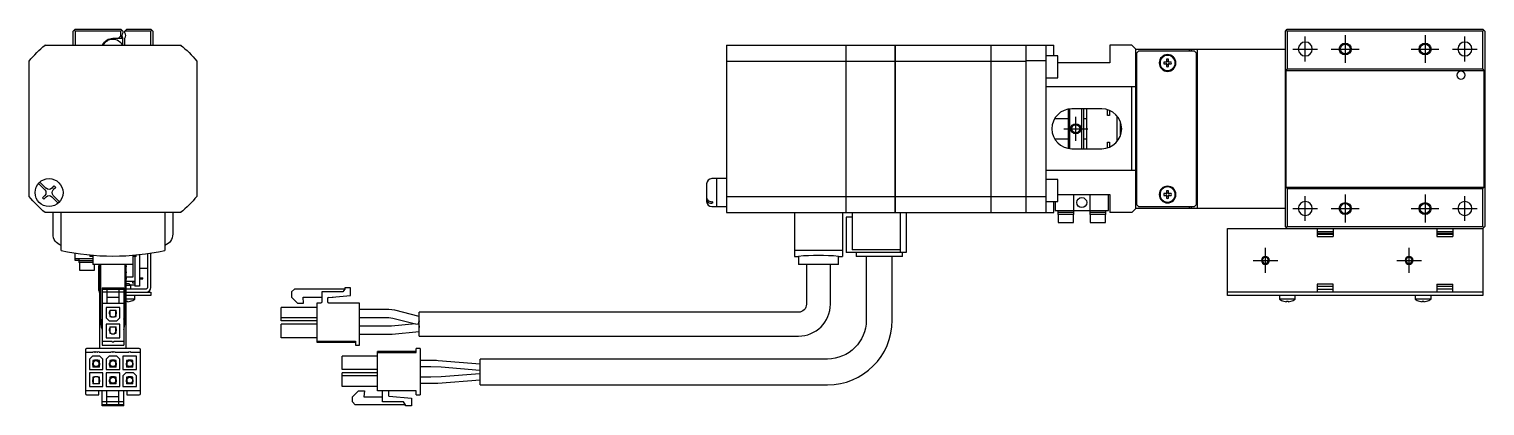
# Model space of a CAD drawing. Extents: x 0 to 751, y -8 to 217.
# Drawn here: x 386.6 to 751.4, y 67.8 to 162.3 of the extents above; entities that cross this region are included whole.
import ezdxf

# ---------------------------------------------------------------- set-up
doc = ezdxf.new("R2010")
doc.units = 0
doc.header["$LTSCALE"] = 0.5
doc.linetypes.add('CENTER', pattern=[50.8, 31.75, -6.35, 6.35, -6.35])
for name, color, linetype in [('MSM_CENTER', 1, 'CENTER'), ('MSM_CONTINUOUS', 7, 'CONTINUOUS'), ('MSM_NARROW', 5, 'CONTINUOUS')]:
    doc.layers.add(name, color=color, linetype=linetype)

msp = doc.modelspace()

# ---------------------------------------------------------------- linework, layer by layer
at = {"layer": 'MSM_CENTER'}
for p, q in [((716.35, 160.79), (716.35, 153.79)), ((736.35, 160.79), (736.35, 153.79)), ((703.25, 157.29), (709.45, 157.29)), ((706.35, 154.19), (706.35, 160.39)), ((712.85, 157.29), (719.85, 157.29)), ((732.85, 157.29), (739.85, 157.29)), ((743.25, 157.29), (749.45, 157.29)), ((746.35, 154.19), (746.35, 160.39)), ((648.85, 134.29), (648.85, 140.29)), ((648.85, 134.29), (648.85, 140.29)), ((645.85, 137.29), (651.85, 137.29)), ((645.85, 137.29), (651.85, 137.29)), ((706.35, 114.19), (706.35, 120.39)), ((716.35, 120.79), (716.35, 113.79)), ((736.35, 120.79), (736.35, 113.79)), ((746.35, 114.19), (746.35, 120.39)), ((703.25, 117.29), (709.45, 117.29)), ((712.85, 117.29), (719.85, 117.29)), ((732.85, 117.29), (739.85, 117.29)), ((743.25, 117.29), (749.45, 117.29)), ((696.35, 101.19), (696.35, 107.39)), ((732.35, 101.19), (732.35, 107.39)), ((693.25, 104.29), (699.45, 104.29)), ((729.25, 104.29), (735.45, 104.29))]:
    msp.add_line(p, q, dxfattribs=at)
at = {"layer": 'MSM_CONTINUOUS'}
for p, q in [((397.58, 161.79), (398.08, 162.29)), ((397.58, 158.29), (397.58, 161.79)), ((397.83, 162.04), (398.08, 161.79)), ((398.08, 162.29), (409.58, 162.29)), ((398.08, 161.79), (398.08, 158.29)), ((409.58, 161.79), (398.08, 161.79)), ((409.58, 160.59), (408.98, 159.99)), ((410.08, 161.79), (409.58, 162.29)), ((409.58, 161.79), (409.83, 162.04)), ((409.58, 160.59), (409.58, 161.79)), ((410.01, 159.99), (409.58, 160.59)), ((410.08, 161.79), (410.08, 161.35)), ((410.58, 161.79), (411.08, 162.29)), ((410.58, 161.35), (410.58, 161.79)), ((417.08, 161.79), (410.58, 161.79)), ((411.08, 162.29), (417.08, 162.29)), ((417.08, 162.29), (417.58, 161.79)), ((417.08, 161.79), (417.33, 162.04)), ((417.08, 158.29), (417.08, 161.79)), ((417.58, 161.79), (417.58, 158.29)), ((701.35, 161.79), (701.85, 162.29)), ((701.35, 112.79), (701.35, 161.79)), ((701.6, 162.04), (701.85, 161.79)), ((701.85, 162.29), (750.85, 162.29)), ((701.85, 161.79), (701.85, 152.29)), ((750.85, 161.79), (701.85, 161.79)), ((751.35, 161.79), (750.85, 162.29)), ((750.85, 161.79), (751.1, 162.04)), ((750.85, 152.29), (750.85, 161.79)), ((751.35, 161.79), (751.35, 112.79)), ((390.58, 158.29), (390.45, 158.16)), ((390.61, 158.29), (424.55, 158.29)), ((407.58, 159.99), (410.08, 159.99)), ((410.08, 158.29), (410.08, 160.03)), ((410.58, 158.29), (410.58, 160.03)), ((424.71, 158.16), (424.58, 158.29)), ((561.35, 158.29), (591.3, 158.29)), ((561.35, 158.29), (561.35, 116.29)), ((591.3, 116.29), (591.3, 158.29)), ((591.3, 158.24), (591.35, 158.24)), ((591.35, 116.29), (591.35, 158.29)), ((591.35, 158.29), (603.6, 158.29)), ((603.6, 116.29), (603.6, 158.29)), ((603.6, 158.24), (603.65, 158.24)), ((603.65, 116.29), (603.65, 158.29)), ((603.65, 158.29), (627.6, 158.29)), ((627.6, 116.29), (627.6, 158.29)), ((627.6, 158.24), (627.65, 158.24)), ((627.65, 158.29), (643.35, 158.29)), ((627.65, 116.29), (627.65, 158.29)), ((636.35, 158.29), (636.35, 116.29)), ((641.35, 158.29), (641.35, 116.29)), ((643.35, 155.54), (643.35, 158.29)), ((657.35, 158.29), (657.35, 153.79)), ((662.85, 158.29), (657.35, 158.29)), ((663.85, 157.29), (662.85, 158.29)), ((663.85, 117.29), (663.85, 157.29)), ((663.85, 157.29), (701.35, 157.29)), ((677.35, 156.79), (677.35, 157.29)), ((677.85, 156.79), (677.85, 157.29)), ((679.35, 117.29), (679.35, 157.29)), ((386.71, 154.42), (386.58, 154.29)), ((386.58, 120.32), (386.58, 154.26)), ((428.58, 154.29), (428.45, 154.42)), ((428.58, 154.26), (428.58, 120.32)), ((561.35, 154.26), (591.3, 154.26)), ((591.3, 154), (591.35, 154)), ((591.35, 154.26), (603.6, 154.26)), ((603.6, 154), (603.65, 154)), ((603.65, 154.26), (627.6, 154.26)), ((627.6, 154), (627.65, 154)), ((627.65, 154.26), (636.35, 154.26)), ((641.35, 154.29), (636.35, 154.29)), ((644.35, 155.54), (641.35, 155.54)), ((644.35, 150.04), (644.35, 155.54)), ((657.35, 153.79), (644.35, 153.79)), ((664.55, 156.79), (664.05, 156.29)), ((664.05, 156.29), (664.05, 118.29)), ((678.55, 156.79), (664.55, 156.79)), ((671.61, 154.03), (670.93, 154.03)), ((670.93, 153.55), (671.61, 153.55)), ((671.61, 154.71), (671.61, 154.03)), ((671.61, 153.55), (671.61, 152.87)), ((672.09, 154.03), (672.09, 154.71)), ((672.77, 154.03), (672.09, 154.03)), ((672.09, 152.87), (672.09, 153.55)), ((672.09, 153.55), (672.77, 153.55)), ((679.05, 156.29), (678.55, 156.79)), ((679.05, 118.29), (679.05, 156.29)), ((641.35, 150.04), (644.35, 150.04)), ((664.05, 151.79), (663.85, 151.79)), ((679.05, 151.79), (679.35, 151.79)), ((679.35, 151.04), (679.05, 151.04)), ((701.85, 152.29), (701.5, 151.94)), ((701.5, 151.94), (701.5, 122.64)), ((701.5, 151.94), (751.2, 151.94)), ((701.85, 152.29), (750.85, 152.29)), ((751.2, 151.94), (750.85, 152.29)), ((751.2, 122.64), (751.2, 151.94)), ((663.85, 147.79), (641.35, 147.79)), ((662.85, 126.79), (662.85, 147.79)), ((664.05, 147.29), (663.85, 147.29)), ((655.35, 142.29), (647.85, 142.29)), ((650.35, 132.29), (650.35, 142.29)), ((650.85, 132.29), (650.85, 142.29)), ((651.55, 142.29), (651.55, 132.29)), ((664.05, 144.79), (663.85, 144.79)), ((679.05, 145.54), (679.35, 145.54)), ((679.15, 142.29), (679.05, 142.29)), ((679.15, 132.29), (679.15, 142.29)), ((679.35, 142.09), (679.15, 142.29)), ((647.05, 139.79), (643.52, 139.79)), ((647.05, 132.35), (647.05, 142.22)), ((647.25, 142.25), (647.25, 132.32)), ((651.55, 139.79), (650.85, 139.79)), ((656.75, 140.62), (656.75, 142.09)), ((657.25, 140.64), (656.75, 140.64)), ((657.25, 140.62), (656.75, 140.62)), ((657.25, 141.91), (657.25, 140.62)), ((659.25, 134.16), (659.25, 140.42)), ((660.05, 135.58), (660.05, 138.99)), ((660.19, 138.54), (660.05, 138.54)), ((660.05, 136.04), (660.19, 136.04)), ((643.52, 134.79), (647.05, 134.79)), ((647.85, 132.29), (655.35, 132.29)), ((650.85, 134.79), (651.55, 134.79)), ((656.75, 133.95), (657.25, 133.95)), ((656.75, 132.49), (656.75, 133.95)), ((656.75, 133.94), (657.25, 133.94)), ((657.25, 133.95), (657.25, 132.66)), ((679.05, 132.29), (679.15, 132.29)), ((679.15, 132.29), (679.35, 132.49)), ((663.85, 129.79), (664.05, 129.79)), ((679.35, 129.04), (679.05, 129.04)), ((558.8, 124.79), (557.65, 124.79)), ((558.8, 124.79), (558.8, 117.79)), ((558.85, 124.74), (558.8, 124.74)), ((558.85, 124.79), (558.85, 117.79)), ((561.35, 124.79), (558.85, 124.79)), ((663.85, 126.79), (641.35, 126.79)), ((644.35, 124.54), (641.35, 124.54)), ((644.35, 119.04), (644.35, 124.54)), ((663.85, 127.29), (664.05, 127.29)), ((390.52, 121.99), (388.94, 123.58)), ((389.29, 123.93), (390.88, 122.35)), ((389.92, 119.98), (390.52, 120.58)), ((392.29, 122.35), (392.89, 122.95)), ((393.24, 122.6), (392.64, 121.99)), ((392.64, 120.58), (394.23, 119)), ((392.89, 122.95), (393.24, 122.6)), ((556.35, 123.49), (556.35, 119.09)), ((591.3, 120.57), (591.35, 120.57)), ((603.6, 120.57), (603.65, 120.57)), ((627.6, 120.57), (627.65, 120.57)), ((644.35, 120.79), (657.35, 120.79)), ((648.35, 115.79), (648.35, 120.79)), ((652.35, 120.79), (652.35, 115.79)), ((657.05, 116.79), (657.05, 120.79)), ((657.35, 120.79), (657.35, 116.29)), ((663.85, 122.79), (664.05, 122.79)), ((671.61, 121.03), (670.93, 121.03)), ((670.93, 120.55), (671.61, 120.55)), ((671.61, 121.71), (671.61, 121.03)), ((671.61, 120.55), (671.61, 119.87)), ((672.09, 121.03), (672.09, 121.71)), ((672.77, 121.03), (672.09, 121.03)), ((672.09, 119.87), (672.09, 120.55)), ((672.09, 120.55), (672.77, 120.55)), ((679.05, 123.54), (679.35, 123.54)), ((679.35, 122.79), (679.05, 122.79)), ((701.5, 122.64), (701.85, 122.29)), ((701.5, 122.64), (751.2, 122.64)), ((701.85, 122.29), (701.85, 112.79)), ((701.85, 122.29), (750.85, 122.29)), ((750.85, 122.29), (751.2, 122.64)), ((750.85, 112.79), (750.85, 122.29)), ((386.58, 120.29), (386.71, 120.16)), ((390.27, 119.63), (389.92, 119.98)), ((390.88, 120.23), (390.27, 119.63)), ((393.87, 118.64), (392.29, 120.23)), ((428.45, 120.16), (428.58, 120.29)), ((557.85, 119), (557.65, 119)), ((557.85, 118.64), (557.65, 118.64)), ((557.65, 117.79), (558.8, 117.79)), ((557.85, 119), (557.85, 118.64)), ((558.8, 117.84), (558.85, 117.84)), ((558.85, 117.79), (561.35, 117.79)), ((561.35, 120.32), (591.3, 120.32)), ((591.35, 120.32), (603.6, 120.32)), ((603.65, 120.32), (627.6, 120.32)), ((627.65, 120.32), (636.35, 120.32)), ((636.35, 120.29), (641.35, 120.29)), ((641.35, 119.04), (644.35, 119.04)), ((643.35, 116.29), (643.35, 119.04)), ((643.65, 119.04), (643.65, 116.79)), ((643.65, 116.79), (657.05, 116.79)), ((644.35, 116.79), (644.35, 115.79)), ((656.35, 115.79), (656.35, 116.79)), ((662.85, 116.29), (663.85, 117.29)), ((701.35, 117.29), (663.85, 117.29)), ((664.05, 118.29), (664.55, 117.79)), ((664.55, 117.79), (678.55, 117.79)), ((677.35, 117.29), (677.35, 117.79)), ((677.85, 117.29), (677.85, 117.79)), ((678.55, 117.79), (679.05, 118.29)), ((390.45, 116.42), (390.58, 116.29)), ((424.55, 116.29), (390.61, 116.29)), ((392.58, 110.87), (392.58, 116.29)), ((394.58, 106.72), (394.58, 116.29)), ((420.58, 116.29), (420.58, 106.72)), ((422.58, 116.29), (422.58, 110.87)), ((424.58, 116.29), (424.71, 116.42)), ((561.35, 116.29), (591.3, 116.29)), ((578.35, 116.29), (578.35, 105.29)), ((590.35, 116.29), (590.35, 105.29)), ((591.3, 116.34), (591.35, 116.34)), ((591.35, 116.29), (627.6, 116.29)), ((592.85, 115.09), (591.35, 115.09)), ((591.35, 115.09), (591.35, 106.29)), ((592.85, 116.29), (592.85, 106.89)), ((603.6, 116.34), (603.65, 116.34)), ((604.85, 116.29), (604.85, 106.29)), ((606.35, 116.29), (606.35, 106.29)), ((627.6, 116.34), (627.65, 116.34)), ((627.65, 116.29), (643.35, 116.29)), ((648.35, 116.29), (644.35, 116.29)), ((648.35, 115.79), (644.35, 115.79)), ((644.45, 115.79), (644.45, 113.79)), ((644.45, 113.79), (648.25, 113.79)), ((648.25, 113.79), (648.25, 115.79)), ((656.35, 116.29), (652.35, 116.29)), ((656.35, 115.79), (652.35, 115.79)), ((652.45, 115.79), (652.45, 113.79)), ((652.45, 113.79), (656.25, 113.79)), ((656.25, 113.79), (656.25, 115.79)), ((662.85, 116.29), (657.35, 116.29)), ((686.85, 95.49), (686.85, 112.29)), ((686.85, 112.29), (750.85, 112.29)), ((701.85, 112.29), (701.35, 112.79)), ((701.85, 112.79), (701.6, 112.54)), ((701.85, 112.79), (750.85, 112.79)), ((709.35, 112.29), (709.35, 110.29)), ((709.35, 111.49), (713.35, 111.49)), ((713.35, 110.99), (709.35, 110.99)), ((713.35, 110.79), (709.35, 110.79)), ((709.35, 110.29), (713.35, 110.29)), ((713.35, 112.29), (713.35, 110.29)), ((739.35, 112.29), (739.35, 110.29)), ((739.35, 111.49), (743.35, 111.49)), ((743.35, 110.99), (739.35, 110.99)), ((743.35, 110.79), (739.35, 110.79)), ((739.35, 110.29), (743.35, 110.29)), ((743.35, 112.29), (743.35, 110.29)), ((751.1, 112.54), (750.85, 112.79)), ((750.85, 112.29), (751.35, 112.79)), ((750.85, 112.29), (750.85, 95.49)), ((398.08, 104.29), (398.08, 106.05)), ((416.28, 105.93), (416.28, 97.49)), ((417.08, 97.49), (417.08, 106.05)), ((590.35, 106.72), (578.35, 106.72)), ((606.35, 106.29), (591.35, 106.29)), ((604.85, 106.89), (592.85, 106.89)), ((593.78, 106.29), (593.78, 105.29)), ((605.42, 105.29), (605.42, 106.29)), ((398.08, 104.79), (402.58, 104.79)), ((399.08, 104.29), (398.08, 104.29)), ((399.08, 104.79), (399.08, 103.79)), ((399.08, 104.29), (402.58, 104.29)), ((402.58, 103.79), (399.08, 103.79)), ((399.18, 103.79), (399.18, 101.79)), ((401.76, 105.58), (401.76, 105.29)), ((402.58, 105.29), (401.76, 105.29)), ((402.58, 105.5), (402.58, 103.29)), ((412.58, 103.29), (402.58, 103.29)), ((402.98, 101.79), (402.98, 103.29)), ((404.08, 102.99), (404.33, 102.99)), ((404.08, 96.69), (404.08, 102.99)), ((404.33, 82.19), (404.33, 103.29)), ((404.58, 88.29), (404.58, 103.29)), ((410.58, 103.29), (410.58, 88.29)), ((410.83, 103.29), (410.83, 82.19)), ((412.58, 105.5), (412.58, 100.04)), ((413.4, 105.29), (412.58, 105.29)), ((413.08, 105.29), (413.08, 97.79)), ((413.4, 105.29), (413.4, 105.58)), ((414.28, 105.67), (414.28, 97.79)), ((414.28, 102.29), (416.28, 102.29)), ((578.35, 105.29), (579.35, 105.29)), ((579.35, 105.29), (579.35, 103.29)), ((589.35, 103.29), (579.35, 103.29)), ((581.35, 103.29), (581.35, 93.29)), ((587.35, 93.29), (587.35, 103.29)), ((589.35, 105.29), (590.35, 105.29)), ((589.35, 103.29), (589.35, 105.29)), ((605.42, 105.29), (593.78, 105.29)), ((596.35, 105.29), (596.35, 89.29)), ((602.85, 89.29), (602.85, 105.29)), ((399.18, 101.79), (402.98, 101.79)), ((410.93, 99.54), (410.83, 99.54)), ((410.83, 99.04), (413.08, 99.04)), ((410.93, 100.04), (410.93, 99.54)), ((412.58, 100.04), (410.93, 100.04)), ((412.53, 98.58), (412.53, 99.04)), ((413.08, 98.58), (412.53, 98.58)), ((414.28, 99.91), (415.08, 99.91)), ((414.28, 99.66), (415.08, 99.66)), ((415.08, 99.66), (415.08, 99.91)), ((404.88, 97.39), (410.28, 97.39)), ((404.88, 97.39), (404.88, 82.99)), ((404.88, 97.09), (410.28, 97.09)), ((404.88, 96.39), (410.28, 96.39)), ((406.08, 97.09), (406.08, 93.59)), ((406.08, 95.09), (409.08, 95.09)), ((409.08, 97.09), (409.08, 93.59)), ((410.28, 97.39), (410.28, 82.99)), ((410.83, 98.49), (411.58, 98.49)), ((412.08, 97.99), (410.83, 97.99)), ((415.88, 97.09), (410.83, 97.09)), ((410.83, 96.29), (417.08, 96.29)), ((417.08, 95.49), (410.83, 95.49)), ((411.88, 98.19), (411.58, 98.49)), ((412.08, 97.99), (411.88, 98.19)), ((413.08, 98.04), (412.03, 98.04)), ((412.08, 97.09), (412.08, 97.99)), ((414.28, 97.79), (413.08, 97.79)), ((413.08, 94.59), (413.08, 95.49)), ((417.08, 96.29), (417.08, 95.49)), ((453.05, 97.09), (452.35, 96.39)), ((452.35, 96.39), (452.35, 95.09)), ((452.35, 95.09), (453.85, 93.59)), ((452.35, 95.09), (453.85, 93.59)), ((465.65, 97.09), (453.05, 97.09)), ((455.22, 95.09), (459.9, 95.09)), ((455.35, 93.59), (455.22, 95.09)), ((455.22, 95.09), (459.9, 95.09)), ((459.9, 96.39), (459.9, 93.89)), ((465.15, 96.39), (459.9, 96.39)), ((461.58, 94.99), (467.15, 95.47)), ((461.58, 94.99), (467.15, 95.47)), ((461.58, 94.99), (462.74, 95.09)), ((461.58, 94.99), (462.74, 95.09)), ((462.74, 95.09), (462.73, 95.09)), ((465.65, 97.09), (465.15, 96.39)), ((465.65, 97.39), (465.65, 97.09)), ((467.15, 97.39), (465.65, 97.39)), ((467.15, 95.47), (467.15, 97.39)), ((750.85, 96.29), (686.85, 96.29)), ((750.85, 95.49), (686.85, 95.49)), ((699.85, 95.49), (699.85, 94.59)), ((703.85, 94.59), (703.85, 95.49)), ((709.35, 98.29), (709.35, 96.29)), ((713.35, 98.29), (709.35, 98.29)), ((709.35, 97.79), (713.35, 97.79)), ((709.35, 97.09), (713.35, 97.09)), ((713.35, 96.29), (713.35, 98.29)), ((733.85, 95.49), (733.85, 94.59)), ((737.85, 94.59), (737.85, 95.49)), ((739.35, 98.29), (743.35, 98.29)), ((739.35, 98.29), (739.35, 96.29)), ((739.35, 97.79), (743.35, 97.79)), ((743.35, 97.09), (739.35, 97.09)), ((743.35, 96.29), (743.35, 98.29)), ((404.88, 93.59), (410.28, 93.59)), ((405.88, 92.49), (405.88, 89.84)), ((409.28, 92.49), (405.88, 92.49)), ((406.68, 91.34), (406.68, 90.84)), ((406.83, 91.34), (406.68, 91.34)), ((406.78, 91.84), (406.78, 91.34)), ((406.78, 91.84), (408.38, 91.84)), ((406.83, 91.84), (406.83, 90.46)), ((408.33, 90.46), (408.33, 91.84)), ((408.33, 91.34), (408.48, 91.34)), ((408.38, 91.34), (408.38, 91.84)), ((408.48, 90.84), (408.48, 91.34)), ((409.28, 89.84), (409.28, 92.49)), ((413.08, 94.59), (410.83, 94.59)), ((410.9, 93.9), (410.9, 94.02)), ((410.9, 94.02), (411.26, 94.02)), ((411.26, 94.02), (411.26, 93.9)), ((411.97, 94.02), (411.97, 94.01)), ((449.75, 89.09), (449.75, 92.49)), ((458.65, 92.49), (449.75, 92.49)), ((453.85, 93.59), (455.35, 93.59)), ((453.85, 93.59), (455.35, 93.59)), ((459.6, 93.59), (458.65, 93.59)), ((458.65, 93.59), (458.65, 83.99)), ((461.4, 93.89), (461.4, 94.79)), ((469.35, 93.59), (461.7, 93.59)), ((469.35, 82.99), (469.35, 93.59)), ((476.71, 91.96), (469.35, 91.96)), ((478.22, 91.77), (476.71, 91.96)), ((484.35, 90.17), (478.22, 91.77)), ((484.35, 85.29), (484.35, 91.29)), ((579.35, 91.29), (484.35, 91.29)), ((703.85, 94.59), (699.85, 94.59)), ((700.96, 94.01), (700.96, 94.02)), ((701.67, 93.9), (701.67, 94.02)), ((701.67, 94.02), (702.03, 94.02)), ((702.03, 94.02), (702.03, 93.9)), ((702.74, 94.02), (702.74, 94.01)), ((737.85, 94.59), (733.85, 94.59)), ((734.96, 94.01), (734.96, 94.02)), ((735.67, 93.9), (735.67, 94.02)), ((735.67, 94.02), (736.03, 94.02)), ((736.03, 94.02), (736.03, 93.9)), ((736.74, 94.02), (736.74, 94.01)), ((405.88, 89.84), (406.63, 89.09)), ((405.88, 88.29), (405.88, 84.89)), ((409.28, 88.29), (405.88, 88.29)), ((406.63, 89.09), (408.53, 89.09)), ((406.68, 90.84), (406.83, 90.84)), ((406.78, 90.84), (406.78, 90.19)), ((406.78, 90.19), (407.11, 90.19)), ((406.78, 87.64), (408.38, 87.64)), ((406.78, 87.64), (406.78, 87.14)), ((406.83, 90.46), (407.21, 90.09)), ((406.83, 87.64), (406.83, 86.26)), ((407.21, 90.09), (407.96, 90.09)), ((407.96, 90.09), (408.33, 90.46)), ((408.06, 90.19), (408.38, 90.19)), ((408.33, 90.84), (408.48, 90.84)), ((408.33, 86.26), (408.33, 87.64)), ((408.38, 90.19), (408.38, 90.84)), ((408.38, 87.14), (408.38, 87.64)), ((408.53, 89.09), (409.28, 89.84)), ((409.28, 84.89), (409.28, 88.29)), ((458.65, 89.84), (449.75, 89.84)), ((458.65, 89.09), (449.75, 89.09)), ((458.65, 89.09), (449.75, 89.09)), ((449.75, 84.89), (449.75, 88.29)), ((458.65, 88.29), (449.75, 88.29)), ((469.35, 89.96), (476.71, 89.96)), ((477.25, 87.76), (469.35, 87.76)), ((476.71, 89.96), (477.72, 89.83)), ((477.35, 87.77), (477.25, 87.76)), ((483.4, 88.35), (477.35, 87.77)), ((477.72, 89.83), (483.4, 88.35)), ((483.4, 88.35), (484.13, 88.29)), ((484.35, 89.14), (484.13, 88.29)), ((484.16, 88.42), (484.13, 88.29)), ((484.13, 88.29), (484.16, 88.42)), ((484.16, 88.42), (484.35, 89.14)), ((484.25, 88.43), (484.16, 88.42)), ((484.25, 88.43), (484.35, 87.44)), ((404.88, 83.99), (407.33, 83.99)), ((405.88, 84.89), (409.28, 84.89)), ((406.83, 87.14), (406.68, 87.14)), ((406.68, 87.14), (406.68, 86.64)), ((406.68, 86.64), (406.83, 86.64)), ((406.78, 86.64), (406.78, 85.99)), ((406.78, 85.99), (407.11, 85.99)), ((406.83, 86.26), (407.21, 85.89)), ((407.21, 85.89), (407.96, 85.89)), ((407.83, 83.99), (410.28, 83.99)), ((407.96, 85.89), (408.33, 86.26)), ((408.06, 85.99), (408.38, 85.99)), ((408.33, 87.14), (408.48, 87.14)), ((408.33, 86.64), (408.48, 86.64)), ((408.38, 85.99), (408.38, 86.64)), ((408.48, 86.64), (408.48, 87.14)), ((458.65, 84.89), (449.75, 84.89)), ((458.65, 84.89), (449.75, 84.89)), ((458.65, 83.99), (468.35, 83.99)), ((458.65, 83.99), (468.35, 83.99)), ((458.65, 83.99), (458.65, 83.74)), ((468.35, 83.99), (468.35, 82.99)), ((469.35, 85.76), (477.25, 85.76)), ((477.25, 85.76), (477.54, 85.78)), ((477.54, 85.78), (484.35, 86.43)), ((484.35, 85.29), (579.35, 85.29)), ((400.68, 81.89), (400.68, 70.89)), ((402.58, 81.19), (400.68, 81.19)), ((414.18, 82.19), (400.98, 82.19)), ((402.43, 80.29), (401.68, 79.54)), ((404.33, 80.29), (402.43, 80.29)), ((403.13, 81.19), (403.08, 81.19)), ((403.68, 81.19), (403.63, 81.19)), ((407.06, 81.19), (404.18, 81.19)), ((405.08, 79.54), (404.33, 80.29)), ((404.88, 82.99), (410.28, 82.99)), ((406.63, 80.29), (405.88, 79.54)), ((408.53, 80.29), (406.63, 80.29)), ((407.61, 81.19), (407.56, 81.19)), ((411.53, 81.19), (408.11, 81.19)), ((409.28, 79.54), (408.53, 80.29)), ((413.48, 80.29), (410.08, 80.29)), ((410.08, 80.29), (410.08, 76.89)), ((414.48, 81.19), (412.03, 81.19)), ((413.48, 76.89), (413.48, 80.29)), ((414.48, 70.89), (414.48, 81.89)), ((458.65, 83.74), (468.35, 83.74)), ((465, 76.89), (465, 80.29)), ((473.9, 80.29), (465, 80.29)), ((468.35, 82.99), (469.35, 82.99)), ((468.35, 82.99), (469.35, 82.99)), ((473.9, 71.59), (473.9, 81.44)), ((483.6, 81.44), (473.9, 81.44)), ((473.9, 81.19), (483.6, 81.19)), ((483.6, 81.19), (483.6, 82.19)), ((484.6, 82.19), (483.6, 82.19)), ((484.6, 82.19), (484.6, 70.59)), ((401.68, 79.54), (401.68, 76.89)), ((401.68, 76.89), (405.08, 76.89)), ((402.63, 78.54), (402.48, 78.54)), ((402.48, 78.54), (402.48, 78.04)), ((402.48, 78.04), (402.63, 78.04)), ((402.58, 79.19), (402.58, 78.54)), ((402.91, 79.19), (402.58, 79.19)), ((402.58, 78.04), (402.58, 77.54)), ((404.18, 77.54), (402.58, 77.54)), ((403.01, 79.29), (402.63, 78.91)), ((402.63, 78.91), (402.63, 77.54)), ((403.76, 79.29), (403.01, 79.29)), ((403.69, 77.54), (403.17, 77.69)), ((403.6, 79.13), (404.05, 79)), ((404.13, 78.91), (403.76, 79.29)), ((404.18, 79.19), (403.86, 79.19)), ((404.13, 77.54), (404.13, 78.91)), ((404.28, 78.54), (404.13, 78.54)), ((404.28, 78.04), (404.13, 78.04)), ((404.18, 78.54), (404.18, 79.19)), ((404.18, 77.54), (404.18, 78.04)), ((404.28, 78.04), (404.28, 78.54)), ((405.08, 76.89), (405.08, 79.54)), ((405.88, 79.54), (405.88, 76.89)), ((405.88, 76.89), (409.28, 76.89)), ((406.83, 78.54), (406.68, 78.54)), ((406.68, 78.54), (406.68, 78.04)), ((406.68, 78.04), (406.83, 78.04)), ((406.78, 79.19), (406.78, 78.54)), ((407.11, 79.19), (406.78, 79.19)), ((406.78, 78.04), (406.78, 77.54)), ((408.38, 77.54), (406.78, 77.54)), ((407.11, 79.19), (406.83, 78.91)), ((406.83, 78.91), (406.83, 77.54)), ((406.84, 77.54), (406.83, 77.62)), ((407.21, 79.29), (407.11, 79.19)), ((407.96, 79.29), (407.21, 79.29)), ((408.33, 78.91), (407.96, 79.29)), ((408.38, 79.19), (408.06, 79.19)), ((408.33, 77.54), (408.33, 78.91)), ((408.48, 78.54), (408.33, 78.54)), ((408.48, 78.04), (408.33, 78.04)), ((408.33, 77.54), (408.33, 77.62)), ((408.38, 78.54), (408.38, 79.19)), ((408.38, 77.54), (408.38, 78.04)), ((408.48, 78.04), (408.48, 78.54)), ((409.28, 76.89), (409.28, 79.54)), ((410.08, 76.89), (413.48, 76.89)), ((411.03, 78.54), (410.88, 78.54)), ((410.88, 78.54), (410.88, 78.04)), ((410.88, 78.04), (411.03, 78.04)), ((411.31, 79.19), (410.98, 79.19)), ((410.98, 79.19), (410.98, 78.54)), ((410.98, 78.04), (410.98, 77.54)), ((412.58, 77.54), (410.98, 77.54)), ((411.41, 79.29), (411.03, 78.91)), ((411.03, 78.91), (411.03, 77.54)), ((411.57, 79.13), (411.12, 79)), ((412.16, 79.29), (411.41, 79.29)), ((411.47, 77.54), (412, 77.69)), ((412.53, 78.91), (412.16, 79.29)), ((412.58, 79.19), (412.26, 79.19)), ((412.53, 77.54), (412.53, 78.91)), ((412.68, 78.54), (412.53, 78.54)), ((412.68, 78.04), (412.53, 78.04)), ((412.58, 78.54), (412.58, 79.19)), ((412.58, 77.54), (412.58, 78.04)), ((412.68, 78.04), (412.68, 78.54)), ((473.9, 76.89), (465, 76.89)), ((488.2, 79.16), (484.6, 79.16)), ((484.6, 77.66), (487.23, 77.66)), ((487.23, 77.66), (489.86, 77.56)), ((499.6, 78.29), (489.06, 79.13)), ((489.86, 77.56), (499.54, 76.79)), ((499.6, 73.04), (499.6, 79.54)), ((586.6, 79.54), (499.6, 79.54)), ((401.68, 76.09), (401.68, 72.69)), ((405.08, 76.09), (401.68, 76.09)), ((402.63, 74.34), (402.48, 74.34)), ((402.48, 74.34), (402.48, 73.84)), ((402.48, 73.84), (402.63, 73.84)), ((402.91, 74.99), (402.58, 74.99)), ((402.58, 74.99), (402.58, 74.34)), ((402.58, 73.84), (402.58, 73.34)), ((404.18, 73.34), (402.58, 73.34)), ((403.01, 75.09), (402.63, 74.71)), ((402.63, 74.71), (402.63, 73.34)), ((403.76, 75.09), (403.01, 75.09)), ((404.13, 74.71), (403.76, 75.09)), ((404.18, 74.99), (403.86, 74.99)), ((404.13, 73.34), (404.13, 74.71)), ((404.28, 74.34), (404.13, 74.34)), ((404.28, 73.84), (404.13, 73.84)), ((404.18, 74.34), (404.18, 74.99)), ((404.18, 73.34), (404.18, 73.84)), ((404.28, 73.84), (404.28, 74.34)), ((405.08, 72.69), (405.08, 76.09)), ((405.88, 76.09), (405.88, 72.69)), ((409.28, 76.09), (405.88, 76.09)), ((406.83, 74.34), (406.68, 74.34)), ((406.68, 74.34), (406.68, 73.84)), ((406.68, 73.84), (406.83, 73.84)), ((406.78, 74.99), (406.78, 74.34)), ((407.11, 74.99), (406.78, 74.99)), ((406.78, 73.84), (406.78, 73.34)), ((408.38, 73.34), (406.78, 73.34)), ((407.21, 75.09), (406.83, 74.71)), ((406.83, 74.71), (406.83, 73.34)), ((407.96, 75.09), (407.21, 75.09)), ((408.33, 74.71), (407.96, 75.09)), ((408.38, 74.99), (408.06, 74.99)), ((408.33, 73.34), (408.33, 74.71)), ((408.48, 74.34), (408.33, 74.34)), ((408.48, 73.84), (408.33, 73.84)), ((408.38, 74.34), (408.38, 74.99)), ((408.38, 73.34), (408.38, 73.84)), ((408.48, 73.84), (408.48, 74.34)), ((409.28, 72.69), (409.28, 76.09)), ((410.83, 76.09), (410.08, 75.34)), ((410.08, 75.34), (410.08, 72.69)), ((412.73, 76.09), (410.83, 76.09)), ((411.03, 74.34), (410.88, 74.34)), ((410.88, 74.34), (410.88, 73.84)), ((410.88, 73.84), (411.03, 73.84)), ((411.31, 74.99), (410.98, 74.99)), ((410.98, 74.99), (410.98, 74.34)), ((410.98, 73.84), (410.98, 73.34)), ((412.58, 73.34), (410.98, 73.34)), ((411.41, 75.09), (411.03, 74.71)), ((411.03, 74.71), (411.03, 73.34)), ((411.03, 73.64), (411.58, 73.49)), ((412.16, 75.09), (411.41, 75.09)), ((411.98, 74.93), (411.44, 75.09)), ((412.53, 74.71), (412.16, 75.09)), ((412.58, 74.99), (412.26, 74.99)), ((412.53, 73.34), (412.53, 74.71)), ((412.68, 74.34), (412.53, 74.34)), ((412.68, 73.84), (412.53, 73.84)), ((412.58, 74.34), (412.58, 74.99)), ((412.58, 73.34), (412.58, 73.84)), ((412.68, 73.84), (412.68, 74.34)), ((413.48, 75.34), (412.73, 76.09)), ((413.48, 72.69), (413.48, 75.34)), ((465, 72.69), (465, 76.09)), ((473.9, 76.09), (465, 76.09)), ((473.9, 75.34), (465, 75.34)), ((487.23, 74.96), (484.6, 74.96)), ((484.6, 73.46), (488.23, 73.46)), ((489.86, 75.06), (487.23, 74.96)), ((489.03, 73.49), (499.6, 74.29)), ((499.54, 75.79), (489.86, 75.06)), ((499.6, 73.04), (586.6, 73.04)), ((414.48, 71.59), (400.68, 71.59)), ((400.98, 70.59), (404.08, 70.59)), ((401.68, 72.69), (405.08, 72.69)), ((404.08, 70.59), (404.08, 71.59)), ((404.88, 67.79), (404.88, 71.59)), ((405.88, 72.69), (409.28, 72.69)), ((406.08, 68.09), (406.08, 71.59)), ((409.08, 70.09), (406.08, 70.09)), ((409.08, 68.09), (409.08, 71.59)), ((410.08, 72.69), (413.48, 72.69)), ((410.28, 67.79), (410.28, 71.59)), ((411.08, 71.59), (411.08, 70.59)), ((411.08, 70.59), (414.18, 70.59)), ((473.9, 72.69), (465, 72.69)), ((467.6, 70.09), (469.1, 71.59)), ((467.6, 68.79), (467.6, 70.09)), ((469.1, 71.59), (470.6, 71.59)), ((470.6, 71.59), (470.47, 70.09)), ((470.47, 70.09), (475.15, 70.09)), ((483.6, 71.59), (473.9, 71.59)), ((475.15, 68.79), (475.15, 71.29)), ((476.65, 71.29), (476.65, 70.39)), ((476.83, 70.19), (482.4, 69.7)), ((482.4, 69.7), (482.4, 67.79)), ((483.6, 70.59), (483.6, 71.59)), ((483.6, 70.59), (484.6, 70.59)), ((410.28, 68.79), (404.88, 68.79)), ((410.28, 68.09), (404.88, 68.09)), ((410.28, 67.79), (404.88, 67.79)), ((468.3, 68.09), (467.6, 68.79)), ((480.9, 68.09), (468.3, 68.09)), ((480.4, 68.79), (475.15, 68.79)), ((480.9, 68.09), (480.4, 68.79)), ((480.9, 67.79), (480.9, 68.09)), ((482.4, 67.79), (480.9, 67.79))]:
    msp.add_line(p, q, dxfattribs=at)
at = {"layer": 'MSM_CONTINUOUS', "extrusion": (0, 0, -1)}
for centre, radius in [((-706.35, 157.29), 1.75), ((-746.35, 157.29), 1.75), ((-671.85, 153.79), 2.1), ((-671.85, 153.79), 1.9), ((-745.35, 150.74), 1.02), ((-671.85, 120.79), 2.1), ((-671.85, 120.79), 1.9), ((-706.35, 117.29), 1.75), ((-746.35, 117.29), 1.75), ((-696.35, 104.29), 0.783), ((-732.35, 104.29), 0.783)]:
    msp.add_circle(centre, radius, dxfattribs=at)
at = {"layer": 'MSM_CONTINUOUS'}
for centre, radius in [((716.35, 157.29), 1.23), ((736.35, 157.29), 1.23), ((648.85, 137.29), 1.01), ((391.58, 121.29), 3.5), ((650.35, 118.79), 1.25), ((716.35, 117.29), 1.23), ((736.35, 117.29), 1.23), ((403.38, 78.41), 0.75), ((407.58, 78.41), 0.75), ((411.78, 78.41), 0.75), ((407.58, 74.21), 0.75), ((411.78, 74.21), 0.75)]:
    msp.add_circle(centre, radius, dxfattribs=at)
for centre, radius, start, end in [((410.83, 160.69), 1, 138.5904, 221.4096), ((409.83, 160.69), 1, 318.5904, 41.4096), ((671.85, 153.79), 0.95, 165.3667, 194.6333), ((671.85, 153.79), 0.365, 138.8496, 221.1504), ((671.85, 153.79), 0.95, 75.3667, 104.6333), ((671.85, 153.79), 0.365, 48.8496, 131.1504), ((671.85, 153.79), 0.365, 228.8496, 311.1504), ((671.85, 153.79), 0.365, 318.8496, 41.1504), ((671.85, 153.79), 0.95, 345.3667, 14.6333), ((671.85, 153.79), 0.95, 255.3667, 284.6333), ((647.85, 137.29), 5, 90, 270), ((655.35, 137.29), 5, 270, 90), ((557.65, 123.49), 1.3, 90, 180), ((671.85, 120.79), 0.95, 165.3667, 194.6333), ((671.85, 120.79), 0.365, 138.8496, 221.1504), ((671.85, 120.79), 0.95, 75.3667, 104.6333), ((671.85, 120.79), 0.365, 48.8496, 131.1504), ((671.85, 120.79), 0.365, 228.8496, 311.1504), ((671.85, 120.79), 0.365, 318.8496, 41.1504), ((671.85, 120.79), 0.95, 345.3667, 14.6333), ((557.1, 119.59), 0.751, 181.7681, 218.8955), ((557.65, 119.09), 1.3, 180, 270), ((557.11, 119.94), 0.754, 185.8166, 221.8939), ((557.57, 120.05), 1.41, 221.3743, 272.8178), ((557.56, 120.38), 1.39, 222.8199, 273.04), ((671.85, 120.79), 0.95, 255.3667, 284.6333), ((584.35, 45.5), 60, 85.2198, 94.7802), ((405.28, 96.69), 1.2, 180, 217.6585), ((415.88, 97.49), 1.2, 270, 0), ((461.6, 94.79), 0.2, 95, 180), ((461.6, 94.79), 0.2, 95, 180), ((411.08, 97.09), 3.19, 265.5121, 266.7703), ((411.08, 97.09), 3.19, 273.2297, 286.1067), ((411.08, 97.09), 3.2, 286.1225, 308.6822), ((579.35, 93.29), 8, 270, 0), ((701.85, 97.09), 3.2, 231.3178, 253.8775), ((701.85, 97.09), 3.19, 253.8933, 266.7703), ((701.85, 97.09), 3.19, 273.2297, 286.1067), ((701.85, 97.09), 3.2, 286.1225, 308.6822), ((735.85, 97.09), 3.2, 231.3178, 253.8775), ((735.85, 97.09), 3.19, 253.8933, 266.7703), ((735.85, 97.09), 3.19, 273.2297, 286.1067), ((735.85, 97.09), 3.2, 286.1225, 308.6822), ((407.58, 88.29), 3, 154.1588, 205.8426), ((407.58, 88.29), 3, 334.1588, 25.8426), ((586.6, 89.29), 16.25, 270, 0), ((400.98, 81.89), 0.3, 90, 180), ((414.18, 81.89), 0.3, 0, 90), ((488.2, 68.41), 10.75, 85.452, 90), ((499.54, 76.87), 0.0798, 271.2144, 320.0733), ((488.23, 84.21), 10.75, 270, 274.2892), ((499.54, 75.71), 0.0787, 42.5144, 88.5824), ((400.98, 70.89), 0.3, 180, 270), ((414.18, 70.89), 0.3, 270, 0), ((474.85, 71.29), 0.3, 0, 90), ((476.95, 71.29), 0.3, 90, 180), ((476.85, 70.39), 0.2, 180, 265)]:
    msp.add_arc(centre, radius, start, end, dxfattribs=at)
at = {"layer": 'MSM_CONTINUOUS', "extrusion": (0, 0, -1)}
for centre, radius, start, end in [((-407.58, 137.29), 27, 38.9424, 51.0576), ((-407.58, 157.19), 2.8, 23.1324, 90), ((-407.58, 157.19), 2.6, 25.029, 154.971), ((-407.58, 137.29), 27, 128.9424, 141.0576), ((-389.81, 121.29), 1, 135, 225), ((-391.58, 123.06), 1, 225, 315), ((-391.58, 119.52), 1, 45, 135), ((-393.35, 121.29), 1, 315, 45), ((-407.58, 137.29), 27, 308.9424, 321.0576), ((-407.58, 137.29), 27, 218.9424, 231.0576), ((-395.58, 110.87), 3, 289.4712, 0), ((-419.58, 110.87), 3, 180, 250.5288), ((-407.58, 165.29), 60, 257.4867, 282.5133), ((-410.68, 102.79), 0.25, 126.8699, 233.1301), ((-410.68, 101.29), 0.25, 126.8699, 233.1301), ((-415.88, 97.49), 0.4, 180, 270), ((-461.6, 94.79), 0.2, 0, 85), ((-407.58, 90.96), 1, 41.4089, 61.0443), ((-407.58, 90.96), 1, 118.9543, 138.5897), ((-459.6, 93.89), 0.3, 180, 270), ((-461.7, 93.89), 0.3, 270, 0), ((-579.35, 93.29), 2, 180, 270), ((-407.58, 86.76), 1, 41.4089, 61.0443), ((-407.58, 86.76), 1, 118.9543, 138.5897), ((-586.6, 89.29), 9.75, 180, 270), ((-407.58, 83.99), 0.25, 179.9993, 359.9993), ((-402.83, 81.19), 0.25, 0, 180), ((-403.38, 81.19), 0.25, 0, 180), ((-403.93, 81.19), 0.25, 0, 180), ((-407.31, 81.19), 0.25, 0, 180), ((-407.86, 81.19), 0.25, 0, 180), ((-411.78, 81.19), 0.25, 0, 180)]:
    msp.add_arc(centre, radius, start, end, dxfattribs=at)
at = {"layer": 'MSM_NARROW'}
for centre, radius in [((716.35, 157.29), 1.5), ((736.35, 157.29), 1.5), ((648.85, 137.29), 1.25), ((716.35, 117.29), 1.5), ((736.35, 117.29), 1.5)]:
    msp.add_circle(centre, radius, dxfattribs=at)
at = {"layer": 'MSM_NARROW', "extrusion": (0, 0, -1)}
for centre in [(-696.35, 104.29), (-732.35, 104.29)]:
    msp.add_circle(centre, 1, dxfattribs=at)

doc.saveas('drawing.dxf')
